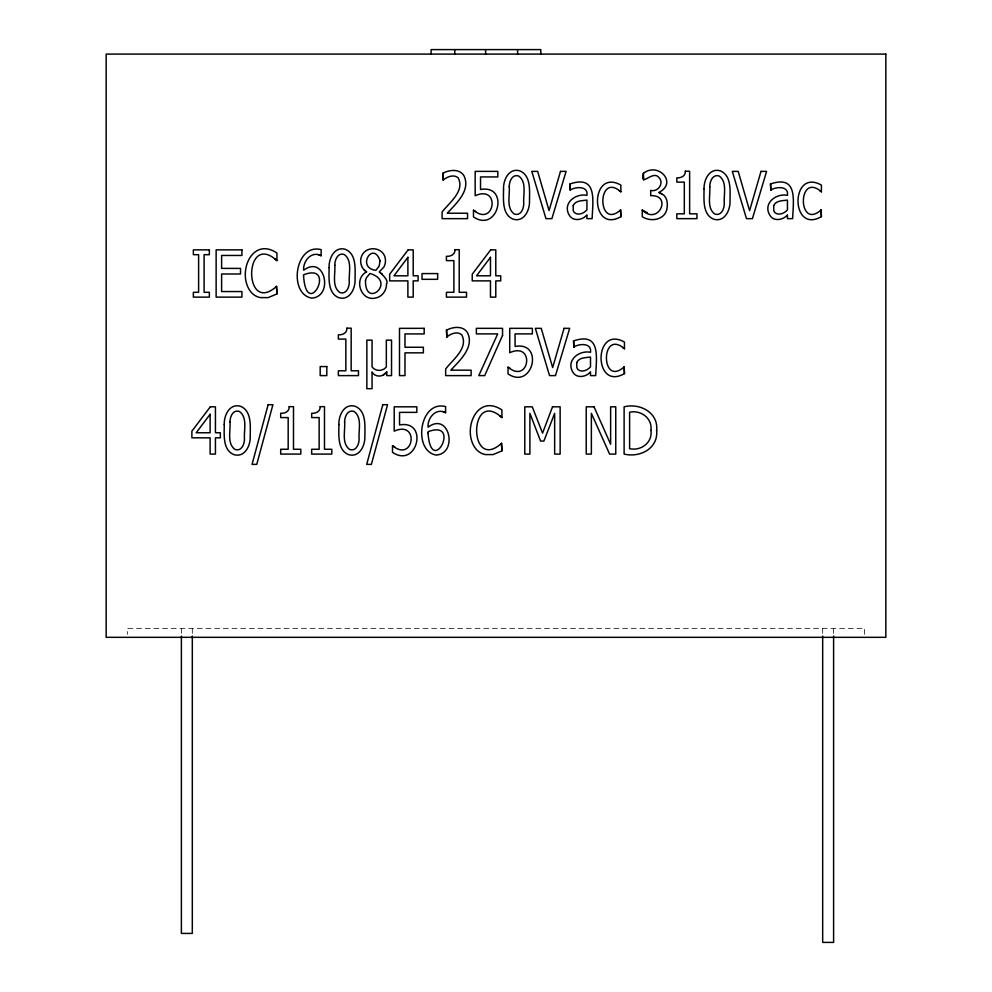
<?xml version="1.0" encoding="UTF-8"?>
<svg xmlns="http://www.w3.org/2000/svg" width="992" height="992" viewBox="0 0 992 992"><rect width="100%" height="100%" fill="white"/><g stroke="black" fill="none" stroke-linecap="round" stroke-linejoin="round"><path stroke-width="0.74" stroke-dasharray="4.96 3.72" d="M864.627 634.334L864.627 628.345L127.373 628.345L127.373 634.334M833.602 628.345L833.602 634.533M822.678 628.345L822.678 634.533M192.312 628.345L192.312 634.545M181.387 628.345L181.387 634.545"/><path stroke-width="1.49" d="M276.508 286.428C243.176 316.101 243.424 230.466 276.929 260.586L276.929 253.01C251.608 235.997 236.555 273.817 250.79 291.797A16.021 16.021 0 0 0 260.214 297.6L268.1 297.637L276.929 293.93L276.508 286.428L276.929 293.93M501.493 443.387C468.174 473.06 468.41 387.426 501.915 417.545L501.915 409.956C476.594 392.956 461.54 430.764 475.776 448.756A16.021 16.021 0 0 0 485.2 454.559L493.086 454.596L501.915 450.876L501.493 443.387L501.915 450.876M383.272 375.038L386.768 371.926L386.768 375.608L391.542 375.608L391.542 340.144L386.334 340.144L386.334 366.879C383.036 371.516 375.323 371.566 372.062 366.879L372.062 340.144L366.854 340.144L366.854 388.69L372.062 388.69L372.062 371.963C375.224 377.729 383.383 377.121 386.768 371.926M620.57 209.957C596.961 230.938 596.824 170.922 620.88 191.791L620.88 185.095C589.732 167.586 589.67 234.546 620.88 216.653L620.57 209.957L620.88 216.653M624.142 366.916C600.544 387.897 600.396 327.868 624.452 348.75L624.452 342.054C593.315 324.545 593.253 391.505 624.452 373.612L624.142 366.916L624.452 373.612M821.091 209.957C797.481 230.938 797.332 170.922 821.401 191.791L821.401 185.095C790.252 167.586 790.19 234.546 821.401 216.653L821.091 209.957L821.401 216.653M379.18 271.957L383.854 267.096A13.491 13.491 0 0 0 385.256 258.292C384.251 251.509 376.873 247.616 370.475 249.004A11.644 11.644 0 0 0 364.126 252.34C358.596 257.808 359.848 267.927 366.594 271.895C353.276 278.628 360.716 301.965 375.819 297.96C382.218 296.72 386.669 290.346 386.496 283.96C390.24 279.186 373.848 268.051 382.342 274.288M443.25 179.986C447.231 176.7 453.642 174.046 458.155 177.791C465.149 191.096 449.264 202.616 442.085 212.015L442.085 218.649L467.554 218.649L467.554 213.23L447.268 213.23C456.146 203.459 470.94 190.526 463.996 175.82C459.606 168.504 449.413 169.719 442.94 173.253L443.25 179.986L442.94 173.253M446.822 336.945C450.814 333.659 457.225 331.006 461.726 334.75C468.732 348.056 452.836 359.563 445.656 368.974L445.656 375.608L471.126 375.608L471.126 370.177L450.839 370.177C459.718 360.406 474.511 347.485 467.567 332.779C463.19 325.45 452.984 326.678 446.524 330.212L446.822 336.945L446.524 330.212M658.924 192.398C678.057 182.664 658.031 161.708 643.411 173.315C639.815 188.703 652.389 169.756 658.787 177.345C664.516 182.863 658.204 192.436 650.69 190.402L650.69 195.672C672.712 194.568 658.316 226.164 642.27 210.019L642.27 216.715C651.112 222.555 665.892 219.654 667.108 207.7C667.653 203.633 667.306 199.082 664.466 195.895C662.991 193.8 655.179 191.196 661.714 193.824M570.301 190.018C575.744 186.496 588.492 185.826 586.929 195.325C575.583 193.056 562.427 203.211 569.098 214.867C572.731 221.824 582.577 220.298 586.929 214.88L586.929 218.649L592.112 218.649C592.943 199.851 597.271 174.691 570.003 183.954L570.301 190.018L570.003 183.954M770.821 190.018C776.265 186.496 789 185.826 787.45 195.325C776.104 193.056 762.947 203.211 769.618 214.867C773.239 221.824 783.097 220.298 787.45 214.88L787.45 218.649L792.633 218.649C793.464 199.851 797.791 174.691 770.524 183.954L770.821 190.018L770.524 183.954M573.884 346.977C579.316 343.455 592.063 342.773 590.5 352.272C579.154 350.002 566.01 360.17 572.669 371.826C576.302 378.783 586.16 377.258 590.5 371.826L590.5 375.608L595.684 375.608C596.527 356.81 600.842 331.65 573.574 340.913L573.884 346.977L573.574 340.913M620.88 191.791L619.144 190.563M821.401 191.791L819.665 190.563M642.27 210.019L647.342 212.809M473.482 210.242C494.921 227.912 500.824 184.264 475.168 195.734L475.168 171.38L497.81 171.38L497.81 176.936L480.525 176.936L480.525 189.509C509.9 184.152 498.368 233.529 473.482 216.938L473.482 210.242L475.701 211.457M321.148 255.7C311.55 250.542 302.882 260.958 303.639 270.246C325.041 254.113 333.969 296.844 311.624 298.121C287.928 293.756 295.132 242.879 321.148 249.637L321.148 255.7L318.742 254.832M276.929 260.586L274.623 258.751M624.452 348.75L622.716 347.51M508.04 367.201C529.48 384.871 535.382 341.223 509.727 352.693L509.727 328.34L532.369 328.34L532.369 333.895L515.071 333.895L515.071 346.468C544.447 341.112 532.915 390.488 508.04 373.897L508.04 367.201L510.26 368.416M445.606 412.66C435.996 407.501 427.329 417.917 428.085 427.205C449.5 411.072 458.416 453.79 436.071 455.068C412.374 450.715 419.591 399.838 445.606 406.596L445.606 412.66L443.188 411.792M501.915 417.545L499.608 415.71M392.51 445.681C413.949 463.338 419.852 419.703 394.196 431.173L394.196 406.819L416.838 406.819L416.838 412.374L399.553 412.374L399.553 424.948C428.928 419.591 417.396 468.968 392.51 452.377L392.51 445.681L394.729 446.896M363.94 269.576L366.594 271.895M643.411 173.315L643.734 180.023M833.602 636.083L833.602 942.4L822.678 942.4L822.678 636.083M540.789 54.089L540.789 49.6L431.123 49.6L431.123 54.089M517.588 49.6L517.588 54.089M485.621 49.6L485.621 54.089M454.758 49.6L454.758 54.089M192.312 636.095L192.312 933.422L181.387 933.422L181.387 636.095M303.552 276.098C306.912 321.693 337.714 261.9 303.639 274.747L303.552 276.098M428.011 433.058C431.359 478.652 462.173 418.86 428.085 431.706L428.011 433.058M224.254 424.539C224.266 434.632 222.493 450.145 234.062 454.696C244.974 457.771 250.592 445.383 250.232 436.381C250.232 426.275 251.931 410.837 240.424 406.249C229.512 403.161 223.882 415.524 224.254 424.539M329.084 267.58C329.096 277.673 327.323 293.186 338.892 297.736C349.804 300.812 355.421 288.436 355.062 279.422C355.062 269.328 356.773 253.878 345.253 249.29C334.354 246.202 328.712 258.565 329.084 267.58M338.892 424.539C338.917 434.632 337.131 450.145 348.7 454.696C359.612 457.771 365.23 445.383 364.87 436.381C364.87 426.275 366.581 410.837 355.062 406.249C344.162 403.161 338.52 415.524 338.892 424.539M503.527 189.1C503.539 199.194 501.766 214.706 513.335 219.257C524.247 222.332 529.864 209.957 529.505 200.942C529.505 190.848 531.216 175.398 519.696 170.81C508.797 167.722 503.155 180.085 503.527 189.1M704.047 189.1C704.06 199.194 702.286 214.706 713.856 219.257C724.768 222.332 730.385 209.957 730.025 200.942C730.025 190.848 731.724 175.398 720.217 170.81C709.305 167.722 703.675 180.085 704.047 189.1M229.983 422.183C230.714 430.801 226.709 443.635 235.079 449.5C241.54 451.658 244.54 444.069 244.478 438.91C243.747 430.255 247.764 417.297 239.357 411.42C232.847 409.312 229.884 417.012 229.983 422.183M334.812 265.224C335.544 273.842 331.539 286.676 339.921 292.553C346.369 294.698 349.37 287.11 349.308 281.951C348.589 273.308 352.594 260.338 344.187 254.46C337.677 252.352 334.713 260.053 334.812 265.224M344.621 422.183C345.352 430.801 341.347 443.635 349.73 449.5C356.178 451.658 359.178 444.069 359.116 438.91C358.397 430.255 362.402 417.297 353.995 411.42C347.498 409.312 344.522 417.012 344.621 422.183M509.256 186.744C509.987 195.362 505.982 208.196 514.364 214.074C520.812 216.219 523.813 208.63 523.751 203.484C523.032 194.829 527.037 181.858 518.63 175.981C512.12 173.885 509.156 181.573 509.256 186.744M709.776 186.744C710.508 195.362 706.502 208.196 714.872 214.074C721.333 216.219 724.334 208.63 724.272 203.484C723.54 194.829 727.558 181.858 719.15 175.981C712.64 173.885 709.677 181.573 709.776 186.744M650.95 430.404C652.674 442.705 640.993 451.162 629.61 448.694L629.61 412.213C640.894 409.808 652.525 418.215 650.95 430.404M380.035 260.871L379.18 266.005L375.906 270.37C355.818 267.654 373.414 240.163 380.035 260.871M656.654 430.503C658.341 448.669 639.84 457.858 624.117 454.088L624.117 406.819C639.914 402.814 658.589 412.548 656.654 430.503M365.49 280.513C364.982 309.826 397.308 281.468 369.929 273.482L366.408 277.785L365.49 280.513M573.19 205.592L573.227 210.664L574.356 212.586C578.336 215.896 583.916 213.292 586.929 209.92L586.929 200.086C582.205 200.843 575.447 200.322 573.19 205.592M576.774 362.539L576.798 367.623L577.927 369.545C581.907 372.856 587.487 370.252 590.5 366.879L590.5 357.033C585.776 357.802 579.018 357.281 576.774 362.539M773.71 205.592L773.748 210.664L774.864 212.586C778.856 215.896 784.436 213.292 787.45 209.92L787.45 200.086C782.725 200.843 775.967 200.322 773.71 205.592M289.205 406.658C289.565 411.482 284.828 413.639 280.699 413.267L280.699 417.582L288.176 417.582L288.176 449.264L280.699 449.264L280.699 454.088L300.812 454.088L300.812 449.264L293.496 449.264L293.496 406.658L289.205 406.658M320.18 406.658C320.54 411.482 315.816 413.639 311.674 413.267L311.674 417.582L319.151 417.582L319.151 449.264L311.674 449.264L311.674 454.088L331.799 454.088L331.799 449.264L324.483 449.264L324.483 406.658L320.18 406.658M346.865 328.178C347.237 333.002 342.5 335.16 338.359 334.788L338.359 339.103L345.848 339.103L345.848 370.785L338.359 370.785L338.359 375.608L358.484 375.608L358.484 370.785L351.168 370.785L351.168 328.178L346.865 328.178M454.919 249.699C455.278 254.522 450.542 256.68 446.412 256.308L446.412 260.623L453.89 260.623L453.89 292.305L446.412 292.305L446.412 297.129L466.525 297.129L466.525 292.305L459.209 292.305L459.209 249.699L454.919 249.699M685.336 171.219C685.695 176.043 680.958 178.2 676.829 177.828L676.829 182.144L684.306 182.144L684.306 213.826L676.829 213.826L676.829 218.649L696.942 218.649L696.942 213.826L689.626 213.826L689.626 171.219L685.336 171.219M268.138 404.686L252.067 464.38L256.754 464.38L272.912 404.686L268.138 404.686M382.788 404.686L366.705 464.38L371.392 464.38L387.55 404.686L382.788 404.686M560.492 171.38L549.072 210.626L537.664 171.38L531.786 171.38L545.972 218.649L551.899 218.649L566.097 171.38L560.492 171.38M564.064 328.34L552.656 367.573L541.235 328.34L535.358 328.34L549.543 375.608L555.483 375.608L569.668 328.34L564.064 328.34M761.013 171.38L749.592 210.626L738.184 171.38L732.307 171.38L746.492 218.649L752.42 218.649L766.605 171.38L761.013 171.38M552.519 406.819L542.562 433.132L532.258 406.819L524.78 406.819L524.78 454.088L529.902 454.088L529.902 413.354L540.566 441.068L543.901 441.068L554.652 413.354L554.652 454.088L560.133 454.088L560.133 406.819L552.519 406.819M502.547 335.42L484.704 375.608L478.801 375.608L497.699 333.895L476.358 333.895L476.358 328.34L502.547 328.34L502.547 335.42M210.118 414.284L196.205 432.76L210.118 432.76L210.118 414.284M407.886 257.325L393.973 275.801L407.886 275.801L407.886 257.325M490.47 257.325L476.557 275.801L490.47 275.801L490.47 257.325M210.329 406.819L191.878 431.173L191.878 437.832L210.118 437.832L210.118 454.088L215.438 454.088L215.438 437.832L220.336 437.832L220.336 432.76L215.438 432.76L215.438 406.819L210.329 406.819M408.109 249.86L389.658 274.214L389.658 280.872L407.886 280.872L407.886 297.129L413.205 297.129L413.205 280.872L418.116 280.872L418.116 275.801L413.205 275.801L413.205 249.86L408.109 249.86M490.693 249.86L472.229 274.214L472.229 280.872L490.47 280.872L490.47 297.129L495.789 297.129L495.789 280.872L500.7 280.872L500.7 275.801L495.789 275.801L495.789 249.86L490.693 249.86M885.831 54.089L106.169 54.089L106.169 637.323L885.831 637.323L885.831 54.089M209.362 249.86L193.353 249.86L193.353 254.684L198.611 254.684L198.611 292.305L193.353 292.305L193.353 297.129L209.362 297.129L209.362 292.305L204.104 292.305L204.104 254.684L209.362 254.684L209.362 249.86M241.924 249.86L216.132 249.86L216.132 297.129L241.924 297.129L241.924 291.549L221.613 291.549L221.613 273.99L240.535 273.99L240.535 268.398L221.613 268.398L221.613 255.452L241.924 255.452L241.924 249.86M437.646 273.581L422.022 273.581L422.022 279.322L437.646 279.322L437.646 273.581M424.179 328.34L399.491 328.34L399.491 375.608L404.984 375.608L404.984 352.842L423.373 352.842L423.373 347.262L404.984 347.262L404.984 333.932L424.179 333.932L424.179 328.34M326.802 366.556L320.18 366.556L320.18 375.608L326.802 375.608L326.802 366.556M594.022 406.819L586.235 406.819L586.235 454.088L591.368 454.088L591.368 413.329L609.596 454.088L615.747 454.088L615.747 406.819L610.626 406.819L610.626 444.242L594.022 406.819"/></g></svg>
